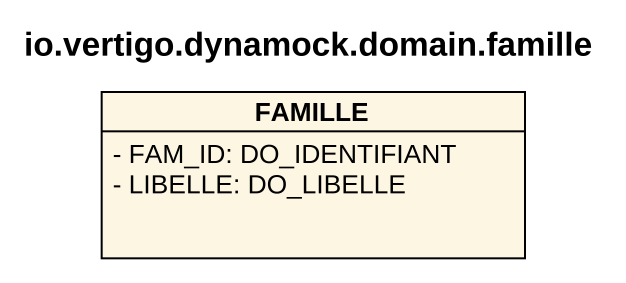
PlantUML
@startuml
title io.vertigo.dynamock.domain.famille
hide circle
hide empty members
skinparam classAttributeIconSize 0
class FAMILLE {
  - FAM_ID: DO_IDENTIFIANT
  - LIBELLE: DO_LIBELLE
}
@enduml
